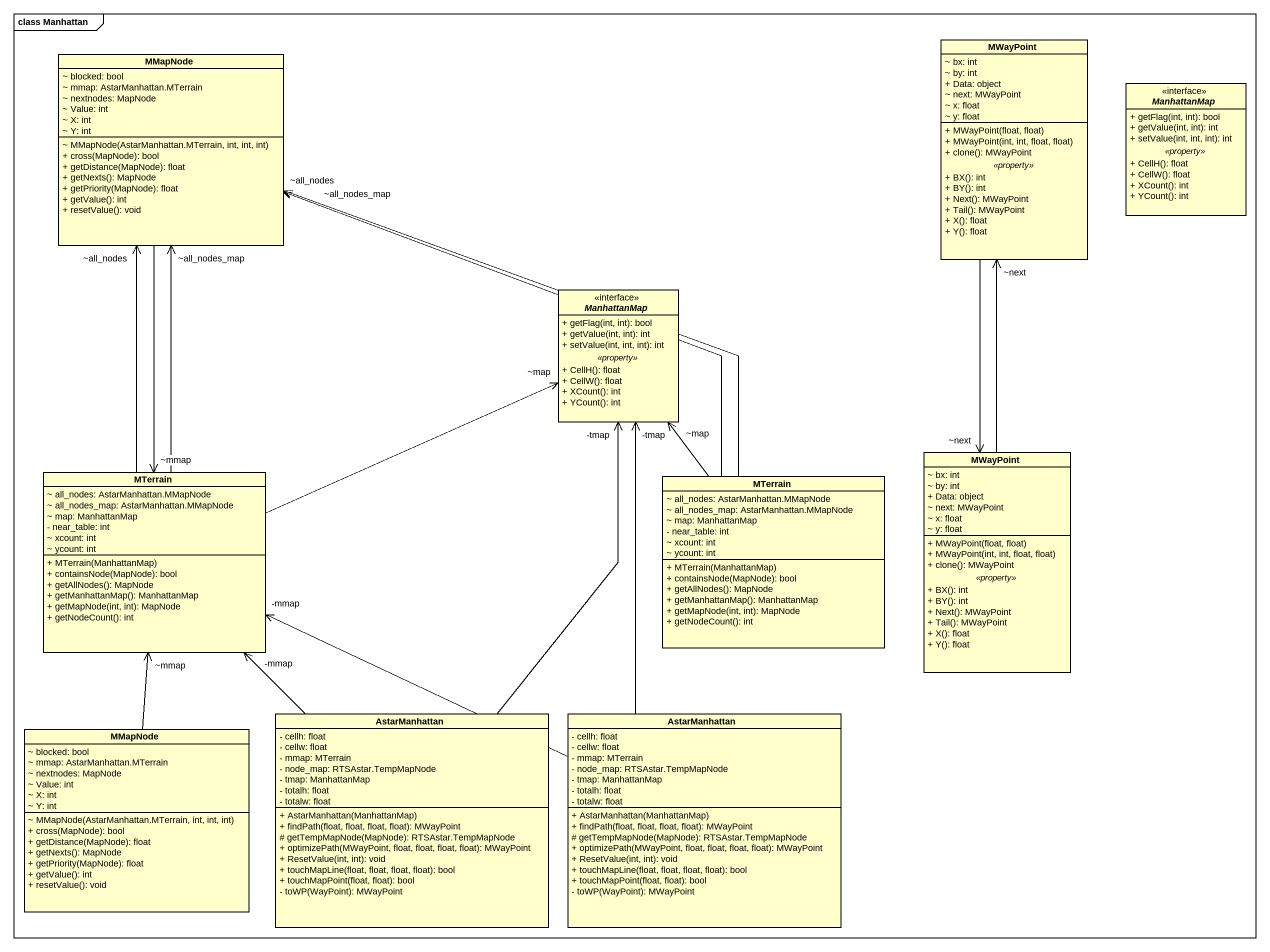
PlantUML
@startuml
mainframe class Manhattan
hide circle
hide empty members
skinparam classAttributeIconSize 0
class MMapNode {
  ~ blocked: bool
  ~ mmap: AstarManhattan.MTerrain
  ~ nextnodes: MapNode
  ~ Value: int
  ~ X: int
  ~ Y: int
  ~ MMapNode(AstarManhattan.MTerrain, int, int, int)
  + cross(MapNode): bool
  + getDistance(MapNode): float
  + getNexts(): MapNode
  + getPriority(MapNode): float
  + getValue(): int
  + resetValue(): void
}
class MWayPoint {
  ~ bx: int
  ~ by: int
  + Data: object
  ~ next: MWayPoint
  ~ x: float
  ~ y: float
  --
  + MWayPoint(float, float)
  + MWayPoint(int, int, float, float)
  + clone(): MWayPoint
  .. <<property>> ..
  + BX(): int
  + BY(): int
  + Next(): MWayPoint
  + Tail(): MWayPoint
  + X(): float
  + Y(): float
}
interface ManhattanMap {
  + getFlag(int, int): bool
  + getValue(int, int): int
  + setValue(int, int, int): int
  .. <<property>> ..
  + CellH(): float
  + CellW(): float
  + XCount(): int
  + YCount(): int
}
interface "ManhattanMap" as ManhattanMap_2 {
  + getFlag(int, int): bool
  + getValue(int, int): int
  + setValue(int, int, int): int
  .. <<property>> ..
  + CellH(): float
  + CellW(): float
  + XCount(): int
  + YCount(): int
}
class "MWayPoint" as MWayPoint_2 {
  ~ bx: int
  ~ by: int
  + Data: object
  ~ next: MWayPoint
  ~ x: float
  ~ y: float
  --
  + MWayPoint(float, float)
  + MWayPoint(int, int, float, float)
  + clone(): MWayPoint
  .. <<property>> ..
  + BX(): int
  + BY(): int
  + Next(): MWayPoint
  + Tail(): MWayPoint
  + X(): float
  + Y(): float
}
class MTerrain {
  ~ all_nodes: AstarManhattan.MMapNode
  ~ all_nodes_map: AstarManhattan.MMapNode
  ~ map: ManhattanMap
  - near_table: int
  ~ xcount: int
  ~ ycount: int
  + MTerrain(ManhattanMap)
  + containsNode(MapNode): bool
  + getAllNodes(): MapNode
  + getManhattanMap(): ManhattanMap
  + getMapNode(int, int): MapNode
  + getNodeCount(): int
}
class "MTerrain" as MTerrain_2 {
  ~ all_nodes: AstarManhattan.MMapNode
  ~ all_nodes_map: AstarManhattan.MMapNode
  ~ map: ManhattanMap
  - near_table: int
  ~ xcount: int
  ~ ycount: int
  + MTerrain(ManhattanMap)
  + containsNode(MapNode): bool
  + getAllNodes(): MapNode
  + getManhattanMap(): ManhattanMap
  + getMapNode(int, int): MapNode
  + getNodeCount(): int
}
class AstarManhattan {
  - cellh: float
  - cellw: float
  - mmap: MTerrain
  - node_map: RTSAstar.TempMapNode
  - tmap: ManhattanMap
  - totalh: float
  - totalw: float
  + AstarManhattan(ManhattanMap)
  + findPath(float, float, float, float): MWayPoint
  # getTempMapNode(MapNode): RTSAstar.TempMapNode
  + optimizePath(MWayPoint, float, float, float, float): MWayPoint
  + ResetValue(int, int): void
  + touchMapLine(float, float, float, float): bool
  + touchMapPoint(float, float): bool
  - toWP(WayPoint): MWayPoint
}
class "AstarManhattan" as AstarManhattan_2 {
  - cellh: float
  - cellw: float
  - mmap: MTerrain
  - node_map: RTSAstar.TempMapNode
  - tmap: ManhattanMap
  - totalh: float
  - totalw: float
  + AstarManhattan(ManhattanMap)
  + findPath(float, float, float, float): MWayPoint
  # getTempMapNode(MapNode): RTSAstar.TempMapNode
  + optimizePath(MWayPoint, float, float, float, float): MWayPoint
  + ResetValue(int, int): void
  + touchMapLine(float, float, float, float): bool
  + touchMapPoint(float, float): bool
  - toWP(WayPoint): MWayPoint
}
class "MMapNode" as MMapNode_2 {
  ~ blocked: bool
  ~ mmap: AstarManhattan.MTerrain
  ~ nextnodes: MapNode
  ~ Value: int
  ~ X: int
  ~ Y: int
  ~ MMapNode(AstarManhattan.MTerrain, int, int, int)
  + cross(MapNode): bool
  + getDistance(MapNode): float
  + getNexts(): MapNode
  + getPriority(MapNode): float
  + getValue(): int
  + resetValue(): void
}
MMapNode --> "~mmap" MTerrain
MWayPoint --> "~next" MWayPoint_2
MWayPoint_2 -up-> "~next" MWayPoint
MTerrain -up-> "~all_nodes" MMapNode
MTerrain -up-> "~all_nodes_map" MMapNode
MTerrain -right-> "~map" ManhattanMap_2
MTerrain_2 -up-> "~all_nodes" MMapNode
MTerrain_2 -up-> "~all_nodes_map" MMapNode
MTerrain_2 -up-> "~map" ManhattanMap_2
AstarManhattan -up-> "-tmap" ManhattanMap_2
AstarManhattan -up-> "-mmap" MTerrain
AstarManhattan_2 -up-> "-tmap" ManhattanMap_2
AstarManhattan_2 -left-> "-mmap" MTerrain
MMapNode_2 -up-> "~mmap" MTerrain
@enduml
